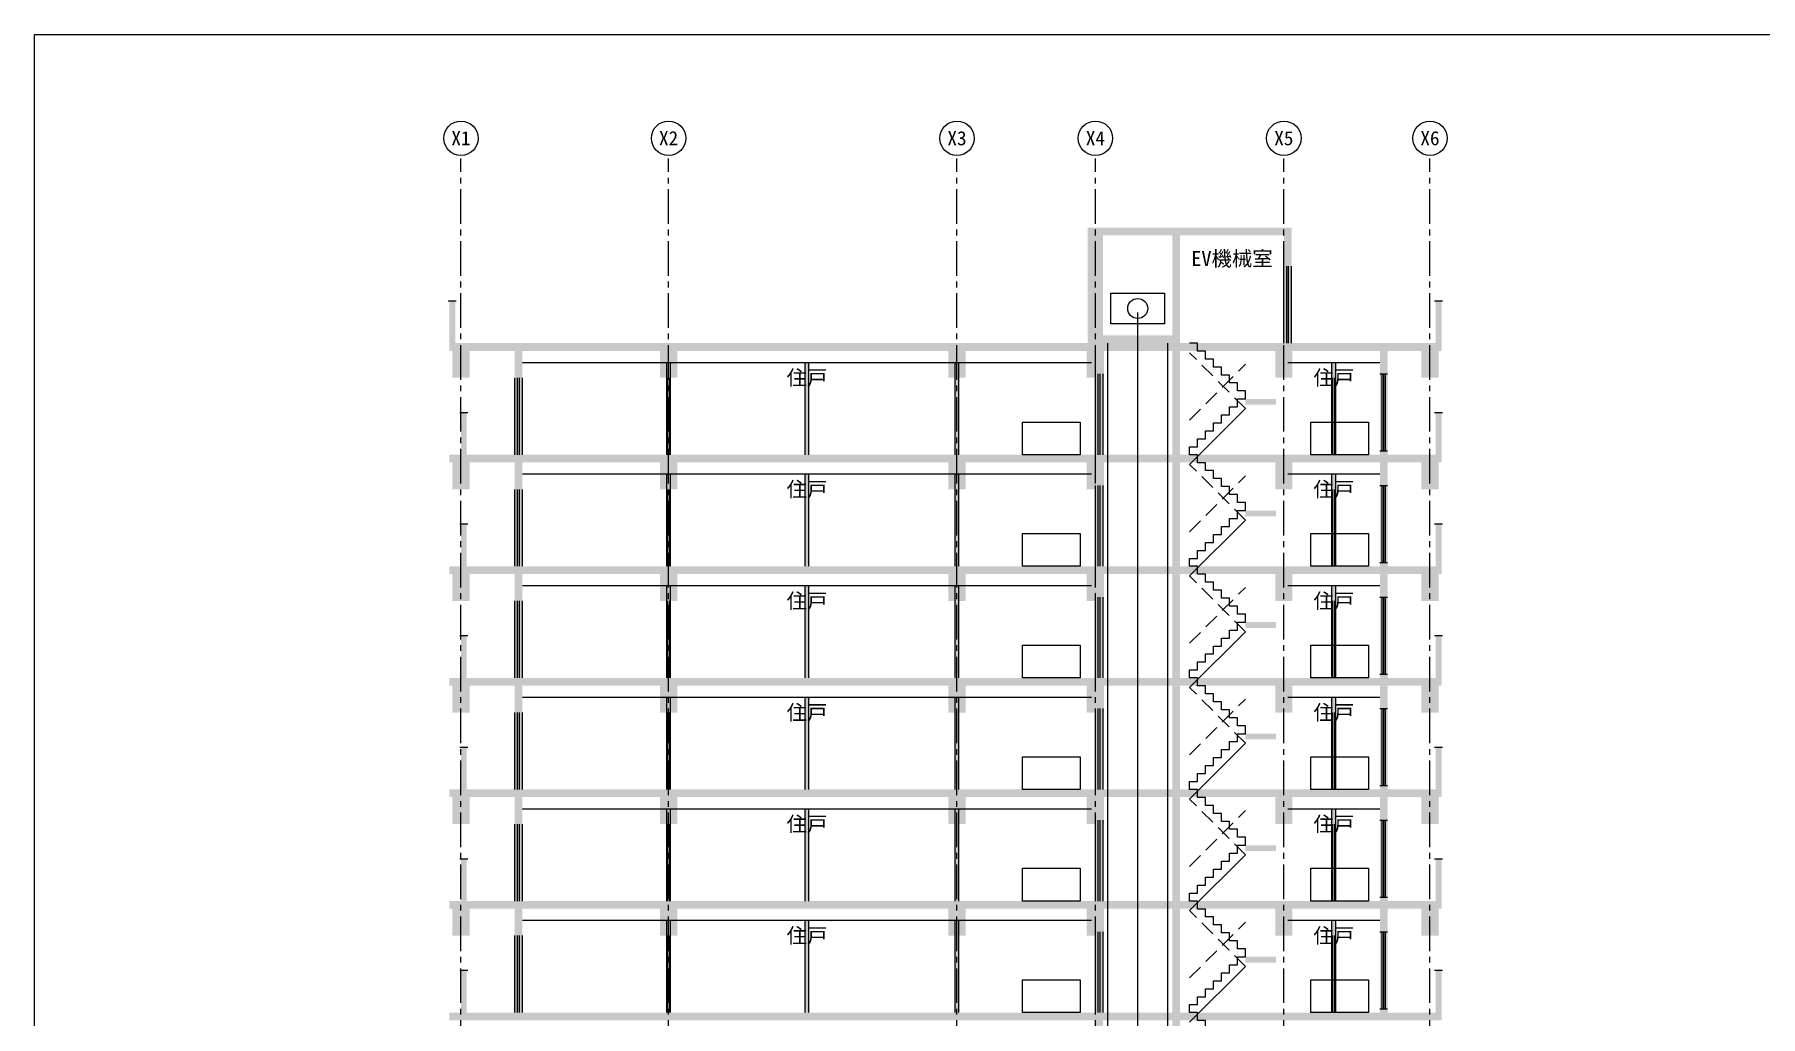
# Model space of a CAD drawing. Header units: millimetres. Extents: x 842 to 72842, y -51263 to -842.
# Drawn here: x 842 to 45727, y -26363 to -842 of the extents above; entities that cross this region are included whole.
import ezdxf
from ezdxf.enums import TextEntityAlignment as Align

# ---------------------------------------------------------------- set-up
doc = ezdxf.new("R2010")
doc.units = ezdxf.units.MM
doc.linetypes.add('CENTER', pattern=[1350, 900, -150, 150, -150])
doc.linetypes.add('DASHED', pattern=[600, 400, -200])
for name, color, linetype in [('図枠', 7, 'CONTINUOUS'), ('壁', 7, 'CONTINUOUS'), ('建具', 7, 'CONTINUOUS'), ('文字', 7, 'CONTINUOUS'), ('破線', 8, 'DASHED'), ('細線', 8, 'CONTINUOUS'), ('設備', 8, 'CONTINUOUS'), ('通り芯', 1, 'CENTER'), ('階段EV', 8, 'CONTINUOUS')]:
    doc.layers.add(name, color=color, linetype=linetype)
doc.styles.add('JP', font='msgothic.ttc')

msp = doc.modelspace()

# ---------------------------------------------------------------- linework, layer by layer
at = {"layer": '図枠'}
msp.add_lwpolyline([(842.11, -842.11), (72842.11, -842.11), (72842.11, -51263.16), (842.11, -51263.16)], close=True, dxfattribs=at)
for centre in [(11931.58, -3536.84), (17331.58, -3536.84), (24831.58, -3536.84), (28431.58, -3536.84), (33331.58, -3536.84), (37131.58, -3536.84)]:
    msp.add_circle(centre, 447.37, dxfattribs=at)
at = {"layer": '壁'}
for points in [[(28231.58, -5863.16), (28431.58, -5863.16), (28231.58, -8863.16), (28431.58, -8863.16)], [(28231.58, -5863.16), (33531.58, -5863.16), (28231.58, -6063.16), (33531.58, -6063.16)], [(28431.58, -6063.16), (28631.58, -6063.16), (28431.58, -48163.16), (28631.58, -48163.16)], [(30431.58, -6063.16), (30631.58, -6063.16), (30431.58, -48163.16), (30631.58, -48163.16)], [(33331.58, -5863.16), (33531.58, -5863.16), (33331.58, -8863.16), (33531.58, -8863.16)], [(33331.58, -6863.16), (33531.58, -6863.16), (33331.58, -8863.16), (33531.58, -8863.16)], [(11631.58, -7763.16), (11781.58, -7763.16), (11631.58, -8863.16), (11781.58, -8863.16)], [(37281.58, -7763.16), (37431.58, -7763.16), (37281.58, -8863.16), (37431.58, -8863.16)], [(11631.58, -8863.16), (37431.58, -8863.16), (11631.58, -9063.16), (37431.58, -9063.16)], [(28431.58, -8663.16), (30631.58, -8663.16), (28431.58, -8863.16), (30631.58, -8863.16)], [(11706.58, -9063.16), (12156.58, -9063.16), (11706.58, -9763.16), (12156.58, -9763.16)], [(13331.58, -9063.16), (13531.58, -9063.16), (13331.58, -11763.16), (13531.58, -11763.16)], [(17106.58, -9063.16), (17556.58, -9063.16), (17106.58, -9763.16), (17556.58, -9763.16)], [(17281.58, -9363.16), (17381.58, -9363.16), (17281.58, -11763.16), (17381.58, -11763.16)], [(20881.58, -9363.16), (20981.58, -9363.16), (20881.58, -11763.16), (20981.58, -11763.16)], [(24606.58, -9063.16), (25056.58, -9063.16), (24606.58, -9763.16), (25056.58, -9763.16)], [(24781.58, -9363.16), (24881.58, -9363.16), (24781.58, -11763.16), (24881.58, -11763.16)], [(28206.58, -9063.16), (28656.58, -9063.16), (28206.58, -9763.16), (28656.58, -9763.16)], [(33106.58, -9063.16), (33556.58, -9063.16), (33106.58, -9763.16), (33556.58, -9763.16)], [(34581.58, -9363.16), (34681.58, -9363.16), (34581.58, -11763.16), (34681.58, -11763.16)], [(35831.58, -9063.16), (36031.58, -9063.16), (35831.58, -11763.16), (36031.58, -11763.16)], [(36906.58, -9063.16), (37356.58, -9063.16), (36906.58, -9763.16), (37356.58, -9763.16)], [(13331.58, -9763.16), (13531.58, -9763.16), (13331.58, -11763.16), (13531.58, -11763.16)], [(17281.58, -9763.16), (17381.58, -9763.16), (17281.58, -11763.16), (17381.58, -11763.16)], [(28431.58, -9663.16), (28631.58, -9663.16), (28431.58, -11763.16), (28631.58, -11763.16)], [(34581.58, -9763.16), (34681.58, -9763.16), (34581.58, -11763.16), (34681.58, -11763.16)], [(35831.58, -9663.16), (36031.58, -9663.16), (35831.58, -11663.16), (36031.58, -11663.16)], [(32331.58, -10313.16), (33131.58, -10313.16), (32331.58, -10463.16), (33131.58, -10463.16)], [(11931.58, -10663.16), (12081.58, -10663.16), (11931.58, -11763.16), (12081.58, -11763.16)], [(37281.58, -10663.16), (37431.58, -10663.16), (37281.58, -11763.16), (37431.58, -11763.16)], [(11631.58, -11763.16), (37431.58, -11763.16), (11631.58, -11963.16), (37431.58, -11963.16)], [(11706.58, -11963.16), (12156.58, -11963.16), (11706.58, -12663.16), (12156.58, -12663.16)], [(13331.58, -11963.16), (13531.58, -11963.16), (13331.58, -14663.16), (13531.58, -14663.16)], [(17106.58, -11963.16), (17556.58, -11963.16), (17106.58, -12663.16), (17556.58, -12663.16)], [(24606.58, -11963.16), (25056.58, -11963.16), (24606.58, -12663.16), (25056.58, -12663.16)], [(28206.58, -11963.16), (28656.58, -11963.16), (28206.58, -12663.16), (28656.58, -12663.16)], [(33106.58, -11963.16), (33556.58, -11963.16), (33106.58, -12663.16), (33556.58, -12663.16)], [(35831.58, -11963.16), (36031.58, -11963.16), (35831.58, -14663.16), (36031.58, -14663.16)], [(36906.58, -11963.16), (37356.58, -11963.16), (36906.58, -12663.16), (37356.58, -12663.16)], [(17281.58, -12263.16), (17381.58, -12263.16), (17281.58, -14663.16), (17381.58, -14663.16)], [(20881.58, -12263.16), (20981.58, -12263.16), (20881.58, -14663.16), (20981.58, -14663.16)], [(24781.58, -12263.16), (24881.58, -12263.16), (24781.58, -14663.16), (24881.58, -14663.16)], [(28431.58, -12563.16), (28631.58, -12563.16), (28431.58, -14663.16), (28631.58, -14663.16)], [(34581.58, -12263.16), (34681.58, -12263.16), (34581.58, -14663.16), (34681.58, -14663.16)], [(35831.58, -12563.16), (36031.58, -12563.16), (35831.58, -14563.16), (36031.58, -14563.16)], [(13331.58, -12663.16), (13531.58, -12663.16), (13331.58, -14663.16), (13531.58, -14663.16)], [(17281.58, -12663.16), (17381.58, -12663.16), (17281.58, -14663.16), (17381.58, -14663.16)], [(34581.58, -12663.16), (34681.58, -12663.16), (34581.58, -14663.16), (34681.58, -14663.16)], [(32331.58, -13213.16), (33131.58, -13213.16), (32331.58, -13363.16), (33131.58, -13363.16)], [(11931.58, -13563.16), (12081.58, -13563.16), (11931.58, -14663.16), (12081.58, -14663.16)], [(37281.58, -13563.16), (37431.58, -13563.16), (37281.58, -14663.16), (37431.58, -14663.16)], [(11631.58, -14663.16), (37431.58, -14663.16), (11631.58, -14863.16), (37431.58, -14863.16)], [(11706.58, -14863.16), (12156.58, -14863.16), (11706.58, -15563.16), (12156.58, -15563.16)], [(13331.58, -14863.16), (13531.58, -14863.16), (13331.58, -17563.16), (13531.58, -17563.16)], [(17106.58, -14863.16), (17556.58, -14863.16), (17106.58, -15563.16), (17556.58, -15563.16)], [(17281.58, -15163.16), (17381.58, -15163.16), (17281.58, -17563.16), (17381.58, -17563.16)], [(20881.58, -15163.16), (20981.58, -15163.16), (20881.58, -17563.16), (20981.58, -17563.16)], [(24606.58, -14863.16), (25056.58, -14863.16), (24606.58, -15563.16), (25056.58, -15563.16)], [(24781.58, -15163.16), (24881.58, -15163.16), (24781.58, -17563.16), (24881.58, -17563.16)], [(28206.58, -14863.16), (28656.58, -14863.16), (28206.58, -15563.16), (28656.58, -15563.16)], [(33106.58, -14863.16), (33556.58, -14863.16), (33106.58, -15563.16), (33556.58, -15563.16)], [(34581.58, -15163.16), (34681.58, -15163.16), (34581.58, -17563.16), (34681.58, -17563.16)], [(35831.58, -14863.16), (36031.58, -14863.16), (35831.58, -17563.16), (36031.58, -17563.16)], [(36906.58, -14863.16), (37356.58, -14863.16), (36906.58, -15563.16), (37356.58, -15563.16)], [(13331.58, -15563.16), (13531.58, -15563.16), (13331.58, -17563.16), (13531.58, -17563.16)], [(17281.58, -15563.16), (17381.58, -15563.16), (17281.58, -17563.16), (17381.58, -17563.16)], [(28431.58, -15463.16), (28631.58, -15463.16), (28431.58, -17563.16), (28631.58, -17563.16)], [(34581.58, -15563.16), (34681.58, -15563.16), (34581.58, -17563.16), (34681.58, -17563.16)], [(35831.58, -15463.16), (36031.58, -15463.16), (35831.58, -17463.16), (36031.58, -17463.16)], [(32331.58, -16113.16), (33131.58, -16113.16), (32331.58, -16263.16), (33131.58, -16263.16)], [(11931.58, -16463.16), (12081.58, -16463.16), (11931.58, -17563.16), (12081.58, -17563.16)], [(37281.58, -16463.16), (37431.58, -16463.16), (37281.58, -17563.16), (37431.58, -17563.16)], [(11631.58, -17563.16), (37431.58, -17563.16), (11631.58, -17763.16), (37431.58, -17763.16)], [(11706.58, -17763.16), (12156.58, -17763.16), (11706.58, -18463.16), (12156.58, -18463.16)], [(13331.58, -17763.16), (13531.58, -17763.16), (13331.58, -20463.16), (13531.58, -20463.16)], [(17106.58, -17763.16), (17556.58, -17763.16), (17106.58, -18463.16), (17556.58, -18463.16)], [(24606.58, -17763.16), (25056.58, -17763.16), (24606.58, -18463.16), (25056.58, -18463.16)], [(28206.58, -17763.16), (28656.58, -17763.16), (28206.58, -18463.16), (28656.58, -18463.16)], [(33106.58, -17763.16), (33556.58, -17763.16), (33106.58, -18463.16), (33556.58, -18463.16)], [(35831.58, -17763.16), (36031.58, -17763.16), (35831.58, -20463.16), (36031.58, -20463.16)], [(36906.58, -17763.16), (37356.58, -17763.16), (36906.58, -18463.16), (37356.58, -18463.16)], [(17281.58, -18063.16), (17381.58, -18063.16), (17281.58, -20463.16), (17381.58, -20463.16)], [(20881.58, -18063.16), (20981.58, -18063.16), (20881.58, -20463.16), (20981.58, -20463.16)], [(24781.58, -18063.16), (24881.58, -18063.16), (24781.58, -20463.16), (24881.58, -20463.16)], [(28431.58, -18363.16), (28631.58, -18363.16), (28431.58, -20463.16), (28631.58, -20463.16)], [(34581.58, -18063.16), (34681.58, -18063.16), (34581.58, -20463.16), (34681.58, -20463.16)], [(35831.58, -18363.16), (36031.58, -18363.16), (35831.58, -20363.16), (36031.58, -20363.16)], [(13331.58, -18463.16), (13531.58, -18463.16), (13331.58, -20463.16), (13531.58, -20463.16)], [(17281.58, -18463.16), (17381.58, -18463.16), (17281.58, -20463.16), (17381.58, -20463.16)], [(34581.58, -18463.16), (34681.58, -18463.16), (34581.58, -20463.16), (34681.58, -20463.16)], [(32331.58, -19013.16), (33131.58, -19013.16), (32331.58, -19163.16), (33131.58, -19163.16)], [(11931.58, -19363.16), (12081.58, -19363.16), (11931.58, -20463.16), (12081.58, -20463.16)], [(37281.58, -19363.16), (37431.58, -19363.16), (37281.58, -20463.16), (37431.58, -20463.16)], [(11631.58, -20463.16), (37431.58, -20463.16), (11631.58, -20663.16), (37431.58, -20663.16)], [(11706.58, -20663.16), (12156.58, -20663.16), (11706.58, -21363.16), (12156.58, -21363.16)], [(13331.58, -20663.16), (13531.58, -20663.16), (13331.58, -23363.16), (13531.58, -23363.16)], [(17106.58, -20663.16), (17556.58, -20663.16), (17106.58, -21363.16), (17556.58, -21363.16)], [(17281.58, -20963.16), (17381.58, -20963.16), (17281.58, -23363.16), (17381.58, -23363.16)], [(20881.58, -20963.16), (20981.58, -20963.16), (20881.58, -23363.16), (20981.58, -23363.16)], [(24606.58, -20663.16), (25056.58, -20663.16), (24606.58, -21363.16), (25056.58, -21363.16)], [(24781.58, -20963.16), (24881.58, -20963.16), (24781.58, -23363.16), (24881.58, -23363.16)], [(28206.58, -20663.16), (28656.58, -20663.16), (28206.58, -21363.16), (28656.58, -21363.16)], [(33106.58, -20663.16), (33556.58, -20663.16), (33106.58, -21363.16), (33556.58, -21363.16)], [(34581.58, -20963.16), (34681.58, -20963.16), (34581.58, -23363.16), (34681.58, -23363.16)], [(35831.58, -20663.16), (36031.58, -20663.16), (35831.58, -23363.16), (36031.58, -23363.16)], [(36906.58, -20663.16), (37356.58, -20663.16), (36906.58, -21363.16), (37356.58, -21363.16)], [(13331.58, -21363.16), (13531.58, -21363.16), (13331.58, -23363.16), (13531.58, -23363.16)], [(17281.58, -21363.16), (17381.58, -21363.16), (17281.58, -23363.16), (17381.58, -23363.16)], [(28431.58, -21263.16), (28631.58, -21263.16), (28431.58, -23363.16), (28631.58, -23363.16)], [(34581.58, -21363.16), (34681.58, -21363.16), (34581.58, -23363.16), (34681.58, -23363.16)], [(35831.58, -21263.16), (36031.58, -21263.16), (35831.58, -23263.16), (36031.58, -23263.16)], [(32331.58, -21913.16), (33131.58, -21913.16), (32331.58, -22063.16), (33131.58, -22063.16)], [(11931.58, -22263.16), (12081.58, -22263.16), (11931.58, -23363.16), (12081.58, -23363.16)], [(37281.58, -22263.16), (37431.58, -22263.16), (37281.58, -23363.16), (37431.58, -23363.16)], [(11631.58, -23363.16), (37431.58, -23363.16), (11631.58, -23563.16), (37431.58, -23563.16)], [(11706.58, -23563.16), (12156.58, -23563.16), (11706.58, -24263.16), (12156.58, -24263.16)], [(13331.58, -23563.16), (13531.58, -23563.16), (13331.58, -26263.16), (13531.58, -26263.16)], [(17106.58, -23563.16), (17556.58, -23563.16), (17106.58, -24263.16), (17556.58, -24263.16)], [(24606.58, -23563.16), (25056.58, -23563.16), (24606.58, -24263.16), (25056.58, -24263.16)], [(28206.58, -23563.16), (28656.58, -23563.16), (28206.58, -24263.16), (28656.58, -24263.16)], [(33106.58, -23563.16), (33556.58, -23563.16), (33106.58, -24263.16), (33556.58, -24263.16)], [(35831.58, -23563.16), (36031.58, -23563.16), (35831.58, -26263.16), (36031.58, -26263.16)], [(36906.58, -23563.16), (37356.58, -23563.16), (36906.58, -24263.16), (37356.58, -24263.16)], [(17281.58, -23863.16), (17381.58, -23863.16), (17281.58, -26263.16), (17381.58, -26263.16)], [(20881.58, -23863.16), (20981.58, -23863.16), (20881.58, -26263.16), (20981.58, -26263.16)], [(24781.58, -23863.16), (24881.58, -23863.16), (24781.58, -26263.16), (24881.58, -26263.16)], [(28431.58, -24163.16), (28631.58, -24163.16), (28431.58, -26263.16), (28631.58, -26263.16)], [(34581.58, -23863.16), (34681.58, -23863.16), (34581.58, -26263.16), (34681.58, -26263.16)], [(35831.58, -24163.16), (36031.58, -24163.16), (35831.58, -26163.16), (36031.58, -26163.16)], [(13331.58, -24263.16), (13531.58, -24263.16), (13331.58, -26263.16), (13531.58, -26263.16)], [(17281.58, -24263.16), (17381.58, -24263.16), (17281.58, -26263.16), (17381.58, -26263.16)], [(34581.58, -24263.16), (34681.58, -24263.16), (34581.58, -26263.16), (34681.58, -26263.16)], [(32331.58, -24813.16), (33131.58, -24813.16), (32331.58, -24963.16), (33131.58, -24963.16)], [(11931.58, -25163.16), (12081.58, -25163.16), (11931.58, -26263.16), (12081.58, -26263.16)], [(37281.58, -25163.16), (37431.58, -25163.16), (37281.58, -26263.16), (37431.58, -26263.16)], [(11631.58, -26263.16), (37431.58, -26263.16), (11631.58, -26463.16), (37431.58, -26463.16)]]:
    msp.add_solid(points, dxfattribs=at)
at = {"layer": '建具'}
for p, q in [((33406.58, -8863.16), (33406.58, -6863.16)), ((33456.58, -8863.16), (33456.58, -6863.16)), ((11601.58, -7763.16), (11811.58, -7763.16)), ((37251.58, -7763.16), (37461.58, -7763.16)), ((13406.58, -11763.16), (13406.58, -9763.16)), ((13456.58, -11763.16), (13456.58, -9763.16)), ((17306.58, -11763.16), (17306.58, -9763.16)), ((17356.58, -11763.16), (17356.58, -9763.16)), ((28506.58, -11763.16), (28506.58, -9663.16)), ((28556.58, -11763.16), (28556.58, -9663.16)), ((34606.58, -11763.16), (34606.58, -9763.16)), ((34656.58, -11763.16), (34656.58, -9763.16)), ((35931.58, -11663.16), (35931.58, -9663.16)), ((11901.58, -10663.16), (12111.58, -10663.16)), ((37251.58, -10663.16), (37461.58, -10663.16)), ((28506.58, -14663.16), (28506.58, -12563.16)), ((28556.58, -14663.16), (28556.58, -12563.16)), ((35931.58, -14563.16), (35931.58, -12563.16)), ((13406.58, -14663.16), (13406.58, -12663.16)), ((13456.58, -14663.16), (13456.58, -12663.16)), ((17306.58, -14663.16), (17306.58, -12663.16)), ((17356.58, -14663.16), (17356.58, -12663.16)), ((34606.58, -14663.16), (34606.58, -12663.16)), ((34656.58, -14663.16), (34656.58, -12663.16)), ((11901.58, -13563.16), (12111.58, -13563.16)), ((37251.58, -13563.16), (37461.58, -13563.16)), ((13406.58, -17563.16), (13406.58, -15563.16)), ((13456.58, -17563.16), (13456.58, -15563.16)), ((17306.58, -17563.16), (17306.58, -15563.16)), ((17356.58, -17563.16), (17356.58, -15563.16)), ((28506.58, -17563.16), (28506.58, -15463.16)), ((28556.58, -17563.16), (28556.58, -15463.16)), ((34606.58, -17563.16), (34606.58, -15563.16)), ((34656.58, -17563.16), (34656.58, -15563.16)), ((35931.58, -17463.16), (35931.58, -15463.16)), ((11901.58, -16463.16), (12111.58, -16463.16)), ((37251.58, -16463.16), (37461.58, -16463.16)), ((28506.58, -20463.16), (28506.58, -18363.16)), ((28556.58, -20463.16), (28556.58, -18363.16)), ((35931.58, -20363.16), (35931.58, -18363.16)), ((13406.58, -20463.16), (13406.58, -18463.16)), ((13456.58, -20463.16), (13456.58, -18463.16)), ((17306.58, -20463.16), (17306.58, -18463.16)), ((17356.58, -20463.16), (17356.58, -18463.16)), ((34606.58, -20463.16), (34606.58, -18463.16)), ((34656.58, -20463.16), (34656.58, -18463.16)), ((11901.58, -19363.16), (12111.58, -19363.16)), ((37251.58, -19363.16), (37461.58, -19363.16)), ((13406.58, -23363.16), (13406.58, -21363.16)), ((13456.58, -23363.16), (13456.58, -21363.16)), ((17306.58, -23363.16), (17306.58, -21363.16)), ((17356.58, -23363.16), (17356.58, -21363.16)), ((28506.58, -23363.16), (28506.58, -21263.16)), ((28556.58, -23363.16), (28556.58, -21263.16)), ((34606.58, -23363.16), (34606.58, -21363.16)), ((34656.58, -23363.16), (34656.58, -21363.16)), ((35931.58, -23263.16), (35931.58, -21263.16)), ((11901.58, -22263.16), (12111.58, -22263.16)), ((37251.58, -22263.16), (37461.58, -22263.16)), ((28506.58, -26263.16), (28506.58, -24163.16)), ((28556.58, -26263.16), (28556.58, -24163.16)), ((35931.58, -26163.16), (35931.58, -24163.16)), ((13406.58, -26263.16), (13406.58, -24263.16)), ((13456.58, -26263.16), (13456.58, -24263.16)), ((17306.58, -26263.16), (17306.58, -24263.16)), ((17356.58, -26263.16), (17356.58, -24263.16)), ((34606.58, -26263.16), (34606.58, -24263.16)), ((34656.58, -26263.16), (34656.58, -24263.16)), ((11901.58, -25163.16), (12111.58, -25163.16)), ((37251.58, -25163.16), (37461.58, -25163.16))]:
    msp.add_line(p, q, dxfattribs=at)
at = {"layer": '破線'}
for p, q in [((32331.58, -10563.16), (30881.58, -9113.16)), ((30881.58, -10863.16), (32331.58, -9413.16)), ((32331.58, -13463.16), (30881.58, -12013.16)), ((30881.58, -13763.16), (32331.58, -12313.16)), ((32331.58, -16363.16), (30881.58, -14913.16)), ((30881.58, -16663.16), (32331.58, -15213.16)), ((32331.58, -19263.16), (30881.58, -17813.16)), ((30881.58, -19563.16), (32331.58, -18113.16)), ((32331.58, -22163.16), (30881.58, -20713.16)), ((30881.58, -22463.16), (32331.58, -21013.16)), ((32331.58, -25063.16), (30881.58, -23613.16)), ((30881.58, -25363.16), (32331.58, -23913.16))]:
    msp.add_line(p, q, dxfattribs=at)
for points in [[(32331.58, -10313.16), (32331.58, -10106.02), (32124.44, -10106.02), (32124.44, -10106.02), (32124.44, -9898.87), (31917.29, -9898.87), (31917.29, -9898.87), (31917.29, -9691.73), (31710.15, -9691.73), (31710.15, -9691.73), (31710.15, -9484.59), (31503.01, -9484.59), (31503.01, -9484.59), (31503.01, -9277.44), (31295.86, -9277.44), (31295.86, -9277.44), (31295.86, -9070.3), (31088.72, -9070.3), (31088.72, -9070.3), (31088.72, -8863.16), (30881.58, -8863.16)], [(32331.58, -13213.16), (32331.58, -13006.02), (32124.44, -13006.02), (32124.44, -13006.02), (32124.44, -12798.87), (31917.29, -12798.87), (31917.29, -12798.87), (31917.29, -12591.73), (31710.15, -12591.73), (31710.15, -12591.73), (31710.15, -12384.59), (31503.01, -12384.59), (31503.01, -12384.59), (31503.01, -12177.44), (31295.86, -12177.44), (31295.86, -12177.44), (31295.86, -11970.3), (31088.72, -11970.3), (31088.72, -11970.3), (31088.72, -11763.16), (30881.58, -11763.16)], [(32331.58, -16113.16), (32331.58, -15906.02), (32124.44, -15906.02), (32124.44, -15906.02), (32124.44, -15698.87), (31917.29, -15698.87), (31917.29, -15698.87), (31917.29, -15491.73), (31710.15, -15491.73), (31710.15, -15491.73), (31710.15, -15284.59), (31503.01, -15284.59), (31503.01, -15284.59), (31503.01, -15077.44), (31295.86, -15077.44), (31295.86, -15077.44), (31295.86, -14870.3), (31088.72, -14870.3), (31088.72, -14870.3), (31088.72, -14663.16), (30881.58, -14663.16)], [(32331.58, -19013.16), (32331.58, -18806.02), (32124.44, -18806.02), (32124.44, -18806.02), (32124.44, -18598.87), (31917.29, -18598.87), (31917.29, -18598.87), (31917.29, -18391.73), (31710.15, -18391.73), (31710.15, -18391.73), (31710.15, -18184.59), (31503.01, -18184.59), (31503.01, -18184.59), (31503.01, -17977.44), (31295.86, -17977.44), (31295.86, -17977.44), (31295.86, -17770.3), (31088.72, -17770.3), (31088.72, -17770.3), (31088.72, -17563.16), (30881.58, -17563.16)], [(32331.58, -21913.16), (32331.58, -21706.02), (32124.44, -21706.02), (32124.44, -21706.02), (32124.44, -21498.87), (31917.29, -21498.87), (31917.29, -21498.87), (31917.29, -21291.73), (31710.15, -21291.73), (31710.15, -21291.73), (31710.15, -21084.59), (31503.01, -21084.59), (31503.01, -21084.59), (31503.01, -20877.44), (31295.86, -20877.44), (31295.86, -20877.44), (31295.86, -20670.3), (31088.72, -20670.3), (31088.72, -20670.3), (31088.72, -20463.16), (30881.58, -20463.16)], [(32331.58, -24813.16), (32331.58, -24606.02), (32124.44, -24606.02), (32124.44, -24606.02), (32124.44, -24398.87), (31917.29, -24398.87), (31917.29, -24398.87), (31917.29, -24191.73), (31710.15, -24191.73), (31710.15, -24191.73), (31710.15, -23984.59), (31503.01, -23984.59), (31503.01, -23984.59), (31503.01, -23777.44), (31295.86, -23777.44), (31295.86, -23777.44), (31295.86, -23570.3), (31088.72, -23570.3), (31088.72, -23570.3), (31088.72, -23363.16), (30881.58, -23363.16)], [(32331.58, -27713.16), (32331.58, -27506.02), (32124.44, -27506.02), (32124.44, -27506.02), (32124.44, -27298.87), (31917.29, -27298.87), (31917.29, -27298.87), (31917.29, -27091.73), (31710.15, -27091.73), (31710.15, -27091.73), (31710.15, -26884.59), (31503.01, -26884.59), (31503.01, -26884.59), (31503.01, -26677.44), (31295.86, -26677.44), (31295.86, -26677.44), (31295.86, -26470.3), (31088.72, -26470.3), (31088.72, -26470.3), (31088.72, -26263.16), (30881.58, -26263.16)]]:
    msp.add_lwpolyline(points, dxfattribs=at)
at = {"layer": '細線'}
for p, q in [((33331.58, -8863.16), (33331.58, -6863.16)), ((33531.58, -8863.16), (33531.58, -6863.16)), ((29531.58, -39163.16), (29531.58, -8063.16)), ((28751.58, -48163.16), (28751.58, -8863.16)), ((30311.58, -48163.16), (30311.58, -8863.16)), ((13531.58, -9363.16), (28331.58, -9363.16)), ((17281.58, -11763.16), (17281.58, -9363.16)), ((17381.58, -11763.16), (17381.58, -9363.16)), ((20881.58, -11763.16), (20881.58, -9363.16)), ((20981.58, -11763.16), (20981.58, -9363.16)), ((24781.58, -11763.16), (24781.58, -9363.16)), ((24881.58, -11763.16), (24881.58, -9363.16)), ((33431.58, -9363.16), (35831.58, -9363.16)), ((34581.58, -11763.16), (34581.58, -9363.16)), ((34681.58, -11763.16), (34681.58, -9363.16)), ((13331.58, -11763.16), (13331.58, -9763.16)), ((13531.58, -11763.16), (13531.58, -9763.16)), ((17281.58, -11763.16), (17281.58, -9763.16)), ((17381.58, -11763.16), (17381.58, -9763.16)), ((28431.58, -11763.16), (28431.58, -9663.16)), ((28631.58, -11763.16), (28631.58, -9663.16)), ((34581.58, -11763.16), (34581.58, -9763.16)), ((34681.58, -11763.16), (34681.58, -9763.16)), ((35831.58, -9663.16), (36031.58, -9663.16)), ((35891.58, -11663.16), (35891.58, -9663.16)), ((35971.58, -11663.16), (35971.58, -9663.16)), ((35831.58, -11663.16), (36031.58, -11663.16)), ((13531.58, -12263.16), (28331.58, -12263.16)), ((17281.58, -14663.16), (17281.58, -12263.16)), ((17381.58, -14663.16), (17381.58, -12263.16)), ((20881.58, -14663.16), (20881.58, -12263.16)), ((20981.58, -14663.16), (20981.58, -12263.16)), ((24781.58, -14663.16), (24781.58, -12263.16)), ((24881.58, -14663.16), (24881.58, -12263.16)), ((28431.58, -14663.16), (28431.58, -12563.16)), ((28631.58, -14663.16), (28631.58, -12563.16)), ((33431.58, -12263.16), (35831.58, -12263.16)), ((34581.58, -14663.16), (34581.58, -12263.16)), ((34681.58, -14663.16), (34681.58, -12263.16)), ((35831.58, -12563.16), (36031.58, -12563.16)), ((35891.58, -14563.16), (35891.58, -12563.16)), ((35971.58, -14563.16), (35971.58, -12563.16)), ((13331.58, -14663.16), (13331.58, -12663.16)), ((13531.58, -14663.16), (13531.58, -12663.16)), ((17281.58, -14663.16), (17281.58, -12663.16)), ((17381.58, -14663.16), (17381.58, -12663.16)), ((34581.58, -14663.16), (34581.58, -12663.16)), ((34681.58, -14663.16), (34681.58, -12663.16)), ((35831.58, -14563.16), (36031.58, -14563.16)), ((13531.58, -15163.16), (28331.58, -15163.16)), ((17281.58, -17563.16), (17281.58, -15163.16)), ((17381.58, -17563.16), (17381.58, -15163.16)), ((20881.58, -17563.16), (20881.58, -15163.16)), ((20981.58, -17563.16), (20981.58, -15163.16)), ((24781.58, -17563.16), (24781.58, -15163.16)), ((24881.58, -17563.16), (24881.58, -15163.16)), ((33431.58, -15163.16), (35831.58, -15163.16)), ((34581.58, -17563.16), (34581.58, -15163.16)), ((34681.58, -17563.16), (34681.58, -15163.16)), ((13331.58, -17563.16), (13331.58, -15563.16)), ((13531.58, -17563.16), (13531.58, -15563.16)), ((17281.58, -17563.16), (17281.58, -15563.16)), ((17381.58, -17563.16), (17381.58, -15563.16)), ((28431.58, -17563.16), (28431.58, -15463.16)), ((28631.58, -17563.16), (28631.58, -15463.16)), ((34581.58, -17563.16), (34581.58, -15563.16)), ((34681.58, -17563.16), (34681.58, -15563.16)), ((35831.58, -15463.16), (36031.58, -15463.16)), ((35891.58, -17463.16), (35891.58, -15463.16)), ((35971.58, -17463.16), (35971.58, -15463.16)), ((35831.58, -17463.16), (36031.58, -17463.16)), ((13531.58, -18063.16), (28331.58, -18063.16)), ((17281.58, -20463.16), (17281.58, -18063.16)), ((17381.58, -20463.16), (17381.58, -18063.16)), ((20881.58, -20463.16), (20881.58, -18063.16)), ((20981.58, -20463.16), (20981.58, -18063.16)), ((24781.58, -20463.16), (24781.58, -18063.16)), ((24881.58, -20463.16), (24881.58, -18063.16)), ((28431.58, -20463.16), (28431.58, -18363.16)), ((28631.58, -20463.16), (28631.58, -18363.16)), ((33431.58, -18063.16), (35831.58, -18063.16)), ((34581.58, -20463.16), (34581.58, -18063.16)), ((34681.58, -20463.16), (34681.58, -18063.16)), ((35831.58, -18363.16), (36031.58, -18363.16)), ((35891.58, -20363.16), (35891.58, -18363.16)), ((35971.58, -20363.16), (35971.58, -18363.16)), ((13331.58, -20463.16), (13331.58, -18463.16)), ((13531.58, -20463.16), (13531.58, -18463.16)), ((17281.58, -20463.16), (17281.58, -18463.16)), ((17381.58, -20463.16), (17381.58, -18463.16)), ((34581.58, -20463.16), (34581.58, -18463.16)), ((34681.58, -20463.16), (34681.58, -18463.16)), ((35831.58, -20363.16), (36031.58, -20363.16)), ((13531.58, -20963.16), (28331.58, -20963.16)), ((17281.58, -23363.16), (17281.58, -20963.16)), ((17381.58, -23363.16), (17381.58, -20963.16)), ((20881.58, -23363.16), (20881.58, -20963.16)), ((20981.58, -23363.16), (20981.58, -20963.16)), ((24781.58, -23363.16), (24781.58, -20963.16)), ((24881.58, -23363.16), (24881.58, -20963.16)), ((33431.58, -20963.16), (35831.58, -20963.16)), ((34581.58, -23363.16), (34581.58, -20963.16)), ((34681.58, -23363.16), (34681.58, -20963.16)), ((13331.58, -23363.16), (13331.58, -21363.16)), ((13531.58, -23363.16), (13531.58, -21363.16)), ((17281.58, -23363.16), (17281.58, -21363.16)), ((17381.58, -23363.16), (17381.58, -21363.16)), ((28431.58, -23363.16), (28431.58, -21263.16)), ((28631.58, -23363.16), (28631.58, -21263.16)), ((34581.58, -23363.16), (34581.58, -21363.16)), ((34681.58, -23363.16), (34681.58, -21363.16)), ((35831.58, -21263.16), (36031.58, -21263.16)), ((35891.58, -23263.16), (35891.58, -21263.16)), ((35971.58, -23263.16), (35971.58, -21263.16)), ((35831.58, -23263.16), (36031.58, -23263.16)), ((13531.58, -23863.16), (28331.58, -23863.16)), ((17281.58, -26263.16), (17281.58, -23863.16)), ((17381.58, -26263.16), (17381.58, -23863.16)), ((20881.58, -26263.16), (20881.58, -23863.16)), ((20981.58, -26263.16), (20981.58, -23863.16)), ((24781.58, -26263.16), (24781.58, -23863.16)), ((24881.58, -26263.16), (24881.58, -23863.16)), ((28431.58, -26263.16), (28431.58, -24163.16)), ((28631.58, -26263.16), (28631.58, -24163.16)), ((33431.58, -23863.16), (35831.58, -23863.16)), ((34581.58, -26263.16), (34581.58, -23863.16)), ((34681.58, -26263.16), (34681.58, -23863.16)), ((35831.58, -24163.16), (36031.58, -24163.16)), ((35891.58, -26163.16), (35891.58, -24163.16)), ((35971.58, -26163.16), (35971.58, -24163.16)), ((13331.58, -26263.16), (13331.58, -24263.16)), ((13531.58, -26263.16), (13531.58, -24263.16)), ((17281.58, -26263.16), (17281.58, -24263.16)), ((17381.58, -26263.16), (17381.58, -24263.16)), ((34581.58, -26263.16), (34581.58, -24263.16)), ((34681.58, -26263.16), (34681.58, -24263.16)), ((35831.58, -26163.16), (36031.58, -26163.16))]:
    msp.add_line(p, q, dxfattribs=at)
for points in [[(26531.58, -10913.16), (28031.58, -10913.16), (28031.58, -11763.16), (26531.58, -11763.16)], [(34031.58, -10913.16), (35531.58, -10913.16), (35531.58, -11763.16), (34031.58, -11763.16)], [(26531.58, -13813.16), (28031.58, -13813.16), (28031.58, -14663.16), (26531.58, -14663.16)], [(34031.58, -13813.16), (35531.58, -13813.16), (35531.58, -14663.16), (34031.58, -14663.16)], [(26531.58, -16713.16), (28031.58, -16713.16), (28031.58, -17563.16), (26531.58, -17563.16)], [(34031.58, -16713.16), (35531.58, -16713.16), (35531.58, -17563.16), (34031.58, -17563.16)], [(26531.58, -19613.16), (28031.58, -19613.16), (28031.58, -20463.16), (26531.58, -20463.16)], [(34031.58, -19613.16), (35531.58, -19613.16), (35531.58, -20463.16), (34031.58, -20463.16)], [(26531.58, -22513.16), (28031.58, -22513.16), (28031.58, -23363.16), (26531.58, -23363.16)], [(34031.58, -22513.16), (35531.58, -22513.16), (35531.58, -23363.16), (34031.58, -23363.16)], [(26531.58, -25413.16), (28031.58, -25413.16), (28031.58, -26263.16), (26531.58, -26263.16)], [(34031.58, -25413.16), (35531.58, -25413.16), (35531.58, -26263.16), (34031.58, -26263.16)]]:
    msp.add_lwpolyline(points, close=True, dxfattribs=at)
at = {"layer": '設備'}
msp.add_lwpolyline([(28831.58, -7563.16), (30231.58, -7563.16), (30231.58, -8363.16), (28831.58, -8363.16)], close=True, dxfattribs=at)
msp.add_circle((29531.58, -7963.16), 260, dxfattribs=at)
at = {"layer": '通り芯'}
for p, q in [((11931.58, -48963.16), (11931.58, -4063.16)), ((17331.58, -48963.16), (17331.58, -4063.16)), ((24831.58, -48963.16), (24831.58, -4063.16)), ((28431.58, -48963.16), (28431.58, -4063.16)), ((33331.58, -48963.16), (33331.58, -4063.16)), ((37131.58, -48963.16), (37131.58, -4063.16))]:
    msp.add_line(p, q, dxfattribs=at)
at = {"layer": '階段EV'}
for p, q in [((30881.58, -12013.16), (32331.58, -10563.16)), ((30881.58, -14913.16), (32331.58, -13463.16)), ((30881.58, -17813.16), (32331.58, -16363.16)), ((30881.58, -20713.16), (32331.58, -19263.16)), ((30881.58, -23613.16), (32331.58, -22163.16)), ((30881.58, -26513.16), (32331.58, -25063.16))]:
    msp.add_line(p, q, dxfattribs=at)
for points in [[(30881.58, -11763.16), (30881.58, -11556.02), (31088.72, -11556.02), (31088.72, -11556.02), (31088.72, -11348.87), (31295.86, -11348.87), (31295.86, -11348.87), (31295.86, -11141.73), (31503.01, -11141.73), (31503.01, -11141.73), (31503.01, -10934.59), (31710.15, -10934.59), (31710.15, -10934.59), (31710.15, -10727.44), (31917.29, -10727.44), (31917.29, -10727.44), (31917.29, -10520.3), (32124.44, -10520.3), (32124.44, -10520.3), (32124.44, -10313.16), (32331.58, -10313.16)], [(30881.58, -14663.16), (30881.58, -14456.02), (31088.72, -14456.02), (31088.72, -14456.02), (31088.72, -14248.87), (31295.86, -14248.87), (31295.86, -14248.87), (31295.86, -14041.73), (31503.01, -14041.73), (31503.01, -14041.73), (31503.01, -13834.59), (31710.15, -13834.59), (31710.15, -13834.59), (31710.15, -13627.44), (31917.29, -13627.44), (31917.29, -13627.44), (31917.29, -13420.3), (32124.44, -13420.3), (32124.44, -13420.3), (32124.44, -13213.16), (32331.58, -13213.16)], [(30881.58, -17563.16), (30881.58, -17356.02), (31088.72, -17356.02), (31088.72, -17356.02), (31088.72, -17148.87), (31295.86, -17148.87), (31295.86, -17148.87), (31295.86, -16941.73), (31503.01, -16941.73), (31503.01, -16941.73), (31503.01, -16734.59), (31710.15, -16734.59), (31710.15, -16734.59), (31710.15, -16527.44), (31917.29, -16527.44), (31917.29, -16527.44), (31917.29, -16320.3), (32124.44, -16320.3), (32124.44, -16320.3), (32124.44, -16113.16), (32331.58, -16113.16)], [(30881.58, -20463.16), (30881.58, -20256.02), (31088.72, -20256.02), (31088.72, -20256.02), (31088.72, -20048.87), (31295.86, -20048.87), (31295.86, -20048.87), (31295.86, -19841.73), (31503.01, -19841.73), (31503.01, -19841.73), (31503.01, -19634.59), (31710.15, -19634.59), (31710.15, -19634.59), (31710.15, -19427.44), (31917.29, -19427.44), (31917.29, -19427.44), (31917.29, -19220.3), (32124.44, -19220.3), (32124.44, -19220.3), (32124.44, -19013.16), (32331.58, -19013.16)], [(30881.58, -23363.16), (30881.58, -23156.02), (31088.72, -23156.02), (31088.72, -23156.02), (31088.72, -22948.87), (31295.86, -22948.87), (31295.86, -22948.87), (31295.86, -22741.73), (31503.01, -22741.73), (31503.01, -22741.73), (31503.01, -22534.59), (31710.15, -22534.59), (31710.15, -22534.59), (31710.15, -22327.44), (31917.29, -22327.44), (31917.29, -22327.44), (31917.29, -22120.3), (32124.44, -22120.3), (32124.44, -22120.3), (32124.44, -21913.16), (32331.58, -21913.16)], [(30881.58, -26263.16), (30881.58, -26056.02), (31088.72, -26056.02), (31088.72, -26056.02), (31088.72, -25848.87), (31295.86, -25848.87), (31295.86, -25848.87), (31295.86, -25641.73), (31503.01, -25641.73), (31503.01, -25641.73), (31503.01, -25434.59), (31710.15, -25434.59), (31710.15, -25434.59), (31710.15, -25227.44), (31917.29, -25227.44), (31917.29, -25227.44), (31917.29, -25020.3), (32124.44, -25020.3), (32124.44, -25020.3), (32124.44, -24813.16), (32331.58, -24813.16)]]:
    msp.add_lwpolyline(points, dxfattribs=at)

# ---------------------------------------------------------------- texts
at = {"layer": '文字', "style": 'JP'}
for s, height, p in [('X1', 366.8, (11931.58, -3536.84)), ('X2', 366.8, (17331.58, -3536.84)), ('X3', 366.8, (24831.58, -3536.84)), ('X4', 366.8, (28431.58, -3536.84)), ('X5', 366.8, (33331.58, -3536.84)), ('X6', 366.8, (37131.58, -3536.84)), ('EV機械室', 388.4, (31981.58, -6663.16)), ('住戸', 388.4, (20931.58, -9763.16)), ('住戸', 388.4, (34631.58, -9763.16)), ('住戸', 388.4, (20931.58, -12663.16)), ('住戸', 388.4, (34631.58, -12663.16)), ('住戸', 388.4, (20931.58, -15563.16)), ('住戸', 388.4, (34631.58, -15563.16)), ('住戸', 388.4, (20931.58, -18463.16)), ('住戸', 388.4, (34631.58, -18463.16)), ('住戸', 388.4, (20931.58, -21363.16)), ('住戸', 388.4, (34631.58, -21363.16)), ('住戸', 388.4, (20931.58, -24263.16)), ('住戸', 388.4, (34631.58, -24263.16))]:
    msp.add_text(s, height=height, dxfattribs=at).set_placement(p, align=Align.MIDDLE_CENTER)

doc.saveas('drawing.dxf')
